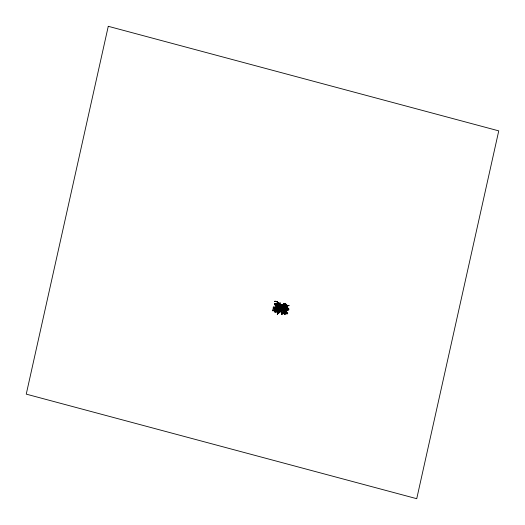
<?xml version="1.0" encoding="UTF-8"?>
<svg xmlns="http://www.w3.org/2000/svg" width="525" height="525" viewBox="0 0 525 525"><rect width="100%" height="100%" fill="white"/><g stroke="black" fill="none" stroke-linecap="round" stroke-linejoin="round"><path stroke-width="0.79" d="M273.486 308.779L273.19 308.188M275.008 304.605L275.29 305.268L275.192 304.776M276.157 306.2L275.802 305.576M280.245 302.997L277.692 304.251L276.517 306.259L276.321 305.347L277.141 304.375L280.245 302.997C277.508 303.188 275.691 306.206 276.386 306.272M278.919 312.073L278.565 311.45M278.834 310.603C278.755 309.468 278.663 310.925 279.156 310.321M279.385 305.885L279.024 305.333M279.517 308.424L279.116 309.645L279.602 309.862L279.877 308.687L278.591 310.912L279.438 308.234M282.332 313.95C281.82 312.539 282.483 314.416 282.26 313.615M282.306 305.832L282.562 306.442M282.988 309.277L282.791 308.825M283.205 311.325L283.566 313.333M284.261 307.63L284.524 308.241M278.723 307.23L278.755 307.598L278.696 307.204M279.103 305.242C279.261 304.658 278.69 305.707 279.215 305.287M279.241 305.281L279.3 305.143M281.682 309.284L281.715 309.652L281.649 309.251M285.127 312.992L285.206 312.716M285.416 305.15L285.528 306.856L285.39 305.458M285.869 308.241L286.571 306.757L285.836 308.424L286.361 307.112M286.25 309.875L286.243 310.124M287.378 312.336L287.372 312.578M287.372 306.948C287.569 307.283 285.646 308.864 287.352 307.256M288.632 308.569C288.73 308.024 288.35 309.875 287.943 309.422L288.409 308.332L288.586 308.785M275.605 310.793L275.428 310.196M277.968 306.567L278.197 305.885L277.535 304.415L277.909 304.959L277.495 306.049L278.44 304.789L277.712 306.823L277.81 306.403C279.444 303.122 276.78 306.731 277.535 306.022M278.749 306.147L278.394 305.425M279.005 306.187L278.65 305.471M279.477 312.217L279.123 311.502M282.785 308.221C281.787 309.507 281.879 307.532 282.115 308.267C281.282 310.597 283.428 307.007 282.037 309.054M284.826 310.236L284.57 309.146L284.675 311.318L286.21 308.89L284.767 310.997L284.471 309.52M285.193 306.213L284.832 305.642M285.58 309.218C284.983 307.808 286.466 310.905 285.219 308.575M286.092 311.706L285.731 311.135M288.022 308.969L288.369 309.494M276.531 304.572L276.439 303.194M277.049 306.528C277.39 309.592 276.97 305.347 277.18 307.499M277.581 305.727L277.561 304.251L277.633 305.839L278.178 304.743L277.909 305.189L277.535 304.415M280.153 311.456L280.061 310.078M284.57 309.146L284.734 311.292M285.79 307.598L285.698 306.219M286.932 307.748C287.267 310.754 286.853 306.58 287.063 308.726M277.561 304.251L277.6 305.603L278.04 305.156M280.101 309.96L280.009 308.582M284.721 309.881L284.74 310.419M275.264 305.215L275.231 304.854M282.201 310.321L282.161 309.934M275.855 309.717L275.815 309.888M276.327 307.598L276.294 307.755M278.02 303.752L278.092 304.231M281.846 305.852L281.715 306.607L282.608 305.504L281.767 305.977M281.767 310.859L281.715 311.115M282.266 304.802L282.247 304.697M282.404 307.46L282.352 307.716M285.121 309.192L285.036 309.337M285.79 312.985C285.672 311.962 285.915 311.135 286.296 310.951M287.234 306.292L287.109 306.397M278.736 306.022L278.578 305.576M279.464 312.093L279.307 311.653M285.167 306.305L285.062 305.852M286.066 311.798L285.863 311.233M278.289 312.053L277.823 313.143L278.303 313.353L278.585 312.185L277.298 314.409L278.289 312.053L278.624 312.224M279.969 306.305L279.635 306.003L279.175 307.072L279.661 307.283L279.969 306.305L279.582 306.127M282.05 312.355L282.509 312.185L282.076 313.34L282.555 313.55L282.87 312.565L281.551 314.6L282.568 312.198L281.971 312.467L282.568 312.198M285.022 310.715C285.292 312.08 283.408 312.014 285.042 311.994L285.305 310.8L284.163 311.988L284.799 311.85L285.18 310.761L284.038 313.044L285.193 310.793M278.119 311.272C278.224 311.811 278.02 309.218 278.119 311.66M280.238 306.022L280.186 306.436L280.35 305.767L280.809 305.924L280.343 306.876L281.026 305.57L279.753 306.994M280.619 304.953C280.731 305.603 280.514 302.833 280.613 305.34M274.253 310.229C274.608 305.963 274.306 311.994 274.162 308.851M274.713 308.155L274.621 306.777M280.79 308.057L280.698 306.679M283.474 309.678L283.382 308.3M284.222 308.726L284.13 307.348M279.005 305.025L278.703 305.537M282.188 310.203L281.886 309.671L282.174 310.268M284.511 313.438L284.202 312.979L284.557 313.458M285.744 309.586L285.784 309.599M277.456 305.465L277.298 304.205M283.894 305.681L283.736 304.421L283.881 305.773M281.525 312.073L281.151 311.299M282.069 306.062L281.617 305.183L281.971 305.898M284.944 313.871L284.563 313.176M286.046 311.062L285.666 310.367M287.175 313.523L286.794 312.828M276.76 309.658L276.419 310.321C277.981 308.608 274.857 307.046 273.335 307.394L275.467 307.689L276.832 308.766L276.773 309.98L275.566 311.135L275.166 312.329L274.969 311.423L275.789 310.446L278.893 309.067L276.773 309.98M278.119 303.588L277.771 304.251C279.346 302.538 276.202 300.976 274.687 301.324C276.157 300.983 279.346 302.295 277.823 304.041M277.686 307.394C278.112 307.578 282.22 308.228 280.763 310.091L280.672 310.518L281.177 309.277L280.58 308.365L277.541 307.611L277.928 307.059L277.246 308.372L277.541 307.611M283.638 308.024L283.159 308.963L283.638 308.024L283.375 307.099L282.207 306.331L280.074 306.036L280.147 305.032L280.238 306.41M286.88 305.931L286.538 306.593C288.107 304.881 284.97 303.319 283.454 303.673C284.918 303.325 288.107 304.644 286.584 306.383M273.013 310.925L272.665 310.223M281.137 309.448L281.065 309.953M283.664 307.722L283.205 308.752M276.885 309.251L276.819 309.757M278.027 303.988L278.263 303.181L278.171 303.686M280.298 305.767C280.245 306.259 284.242 306.246 283.559 308.398M286.788 306.338L287.031 305.53L286.932 306.036M278.112 306.259L278.217 305.583M279.713 311.194L279.681 311.318M286.788 307.748L287.575 306.994M277.889 305.137L276.76 304.198L274.627 303.896L276.747 304.257L278.06 305.57M284.918 313.891L284.694 313.274M287.142 308.162L286.788 307.44M287.149 313.543L286.978 312.979M276.124 306.226L275.927 305.655M277.725 305.662L278.178 304.743M279.346 305.983L279.287 305.57M282.293 313.976L281.978 313.327M284.793 311.174L285.515 310.446L284.767 311.719M275.586 310.734L275.251 310.072M280.147 305.032L280.245 305.543L279.412 305.707L278.486 306.849L279.385 305.747L280.265 305.537M281.485 311.962L281.275 311.391M284.806 310.183L284.688 309.645M285.994 311.03L285.79 310.465M287.123 308.103L286.912 307.532M282.174 304.999L282.142 304.638M272.954 310.82L272.823 310.327M283.828 305.799L283.736 304.421M283.592 308.063L283.021 307.02L281.151 306.055M286.965 305.694L286.401 304.658L284.524 303.693M276.675 310.058L276.577 308.72L274.956 307.525M278.204 303.352L277.633 302.308L276.308 301.455M277.869 305.222L276.248 304.027M281.098 309.619L280.534 308.575L279.202 307.722M276.577 308.72C276.34 308.287 275.107 310.196 276.708 308.319M276.924 309.081L276.465 310.111M278.276 303.01L278.073 303.791M278.099 305.425L277.928 304.966M281.177 309.277L280.717 310.301M287.044 305.353L285.147 308.405M276.321 308.628L276.327 308.168M278.204 305.753L277.764 306.613M279.188 312.874L281.013 309.855M281.164 309.448L280.921 310.255M281.767 310.767L283.014 308.864L285.633 307.709C282.273 307.204 279.536 314.298 283.5 308.3M283.651 307.893L283.474 308.68M275.933 307.912L276.091 308.772L275.553 307.899M275.92 309.081L277.246 307.197L279.398 305.688L276.728 307.283L276.17 308.201L276.458 308.831L276.17 308.201M277.594 312.29L278.906 310.813L278.066 313.248M279.589 308.556L279.359 309.75M282.542 312.25L282.312 313.445M285.259 308.359L286.886 306.252L289.012 305.347L285.902 306.725L285.082 307.696L285.285 308.602L284.996 307.972M288.179 309.527L288.638 308.529M276.301 308.392C276.255 307.171 279.759 305.248 279.005 306.114M280.114 311.817C277.259 313.484 281.551 308.201 283.146 309.264L280.521 310.419L279.28 312.322M286.256 310.859L286.657 310.688M274.818 308.621C276.209 305.97 274.142 309.507 275.159 307.899M273.768 310.813L275.041 309.389L274.083 310.629L274.673 309.953M276.675 304.946L275.966 305.268L277.318 303.732L276.675 304.946L276.931 304.283M278.499 312.25L278.69 311.168M280.717 305.806L281.4 304.5L280.225 305.832M280.888 309.113C279.779 310.649 280.842 309.881 279.576 310.597M280.284 308.739L282.233 306.574M283.973 306.173L283.264 306.495L284.589 305.694L283.881 306.101L284.616 304.959L284.051 305.957L284.589 305.694M283.736 310.157L283.139 310.426L285.003 307.886L284.327 309.192L284.662 308.47M286.092 306.456L285.016 307.525L286.368 305.99L285.082 307.519M284.347 312.493L283.185 313.897M285.488 309.566L284.767 310.99L284.156 311.213M287.595 308.641L287.661 308.523C287.162 309.127 287.457 309.389 286.538 309.711M285.83 313.412L286.578 312.139L284.662 314.6L285.554 313.497M279.418 307.178L279.805 306.082L278.65 308.332L279.648 305.983M288.409 308.332L287.418 310.682L288.612 308.523M280.724 310.971L279.983 311.857L280.934 310.616L279.648 312.139M278.591 310.912L279.923 308.726M287.418 310.682L288.743 308.503M280.842 308.483L281.584 307.164M284.786 311.719L285.239 310.918M285.843 313.412L286.361 312.493M278.65 308.332L279.983 306.154L279.608 306.068M277.298 314.409L278.453 312.152M281.551 314.6L282.877 312.421M284.038 313.044L284.931 311.318M277.928 307.059L276.636 308.588M282.968 310.36L284.255 308.838L283.572 310.144M284.399 305.314L284.281 305.714M278.749 306.895L279.648 305.793L278.768 306.757M278.368 308.864L278.237 309.173L279.129 308.063M281.085 304.94L280.133 305.924M282.142 311.62L281.216 312.67M284.97 306.803L285.823 305.963L285.022 306.889M286.886 308.864L287.779 307.762L286.873 308.68M285.83 312.559L286.722 311.45L285.876 312.296M289.012 309.291L288.094 310.341M287.785 313.143L286.86 314.199M273.118 309.061L272.783 309.343L273.256 309.094M276.091 305.248L276.511 304.986M275.664 307.013L276.143 306.771M276.695 308.575L277.062 308.306M279.083 304.467L279.622 304.205L279.202 304.342M279.32 307.171L280.16 306.81M278.624 309.074C279.904 308.201 274.391 310.551 275.028 312.126M278.742 310.459L278.795 310.242M282.358 304.913L282.837 304.664M279.707 312.132L280.074 311.857M282.745 307.84L283.224 307.598M282.089 312.447L282.43 312.165M283.717 309.415C284.576 308.641 282.082 310.38 284.255 308.838M285.173 307.447L285.397 307.912M285.548 308.241L286.027 307.991M277.541 305.694L276.865 306.219M281.282 307.67L280.822 308.483M285.364 309.908L284.268 311.049M277.6 305.793L278.526 304.736M275.323 311.443L276.045 310.577M278.46 306.797L278.998 306.101M281.682 306.554L282.608 305.504M281.216 311.089L282.089 310.124L281.243 310.964M273.184 307.283L273.722 307.027M275.855 304.71L276.347 304.434M276.117 304.749L276.596 304.454M275.605 307.027L276.006 306.738M276.583 310.78L277.075 310.505M279.254 307.178L279.346 307.112M278.565 309.081L279.051 308.805M279.595 310.642L279.996 310.354M281.938 308.805L282.489 308.497L282.24 308.779M283.126 309.652L283.671 309.389M285.974 307.978L285.226 308.293L285.869 308.149M284.261 311.916L284.681 311.824M284.261 312.106L284.596 311.686L284.373 311.948M286.519 309.809L286.919 309.52M285.285 313.668L285.672 313.379L284.767 314.252M275.12 303.575L275.54 303.443M284.379 306.6L284.793 306.469M286.906 308.733L287.779 307.762M276.098 304.703L276.662 304.493M279.648 305.793L278.998 307.105L278.946 306.751M282.089 310.124L281.302 310.879M285.823 305.963L285.036 306.718M286.722 311.45L285.935 312.211M279.116 304.402L279.622 304.205M280.147 305.963L280.507 305.734M282.667 307.808L283.113 307.571M285.265 313.622L285.685 313.379M283.52 306.278L283.808 306.213M283.034 310.209L283.349 310.072M285.6 308.09L285.305 308.182M286.21 308.89L285.561 309.481M278.723 305.432L278.939 305.097M279.28 307.079L279.654 306.889M282.489 304.717L282.174 304.802M277.633 312.237L278.04 312.06M278.631 308.93L278.965 308.792M283.395 306.338L283.762 306.2M284.294 311.824L284.662 311.692M282.148 308.549L282.483 308.483L281.794 307.899M281.026 310.17L283.146 309.264M283.513 308.621L285.633 307.709M286.781 306.095L289.012 305.347M285.62 306.534L285.607 305.95M278.158 311.253L278.145 310.78M280.278 306.009L280.284 305.655M279.398 305.688L280.258 305.662M275.067 303.548L275.395 303.404M275.881 304.605L276.242 304.415M279.503 304.178L279.149 304.316M273.249 307.132L273.604 307M284.32 306.574L284.655 306.429M274.608 308.549L274.207 308.844L274.7 308.569M278.657 309.015L278.893 309.067M285.495 308.031L285.889 307.958M278.683 310.433L279.018 310.288M274.687 301.324L276.288 301.534M274.627 303.896L276.229 304.106M283.454 303.673L284.517 303.739M273.335 307.394L274.936 307.604M280.074 306.036L281.137 306.101M277.587 307.591L279.188 307.801M288.54 308.562L288.737 308.647M288.494 308.7L288.566 308.641M288.245 308.707L288.678 308.897M285.16 310.925L285.357 311.017M285.324 311.154L285.009 311.017M279.523 308.707L279.91 308.877M284.865 311.069L285.298 311.259M279.674 308.923L279.877 309.015M279.425 308.93L279.851 309.12M282.627 312.618L282.837 312.71M282.378 312.624L282.811 312.815M278.224 312.204L278.618 312.375M278.375 312.421L278.585 312.513M278.125 312.428L278.558 312.618M288.107 309.022L288.573 309.225M279.937 306.442L279.53 306.259L279.91 306.548M279.346 306.679L279.805 306.882M284.734 311.391L285.193 311.594M279.287 309.251L279.746 309.455M282.745 312.441L282.87 312.565M282.24 312.939L282.706 313.143M277.994 312.749L278.453 312.952M283.999 306.823C284.721 307.722 283.913 306.738 284.281 307.112M285.436 309.12L285.397 308.7M283.073 310.518L283.421 311.22L283.231 310.623M276.531 311.653L276.878 312.349L276.688 311.752M276.242 307.722L276.577 308.136M286.584 306.672L286.958 307.447L286.768 306.823M281.236 306.252L281.617 307.027L281.413 306.383M278.211 307.794L278.519 308.516L278.322 307.899M281.098 309.803L281.479 310.577L281.282 309.953M281.617 305.183L281.991 305.957M277.961 305.097L277.705 304.539M288.153 309.067L288.389 309.54M281.918 307.998L282.168 308.674M278.736 311.574L278.913 312.152M285.324 308.057L285.082 307.696M281.951 310.419L281.708 310.058M276.563 305.707L276.321 305.347M279.457 311.975L279.215 311.614M276.504 308.287L276.262 307.926M275.212 311.778L274.969 311.423M281.879 310.721L281.617 310.334M276.491 306.009L276.229 305.622M279.392 312.277L279.129 311.889M275.139 312.08L274.877 311.692M281.787 309.927L282.017 310.275M276.399 305.215L276.636 305.563M279.3 311.483L279.53 311.83M275.048 311.292L275.277 311.633M282.404 305.898L282.594 306.272M283.303 311.384L283.5 311.837M282.043 309.77L282.233 310.15M278.67 310.052L278.86 310.433M276.222 305.721L276.419 306.173M275.1 304.671L275.297 305.117M273.282 308.254L273.479 308.634M281.787 305.307L281.997 305.878M278.827 305.596L279.037 306.088M285.495 305.452L285.593 305.963M280.521 303.962L280.645 304.71M278.027 310.275L278.125 310.787M275.907 308.451L275.71 307.998L275.881 308.405M108.268 26.302L26.25 394.131L416.732 498.697L498.75 130.869L108.268 26.302"/></g></svg>
